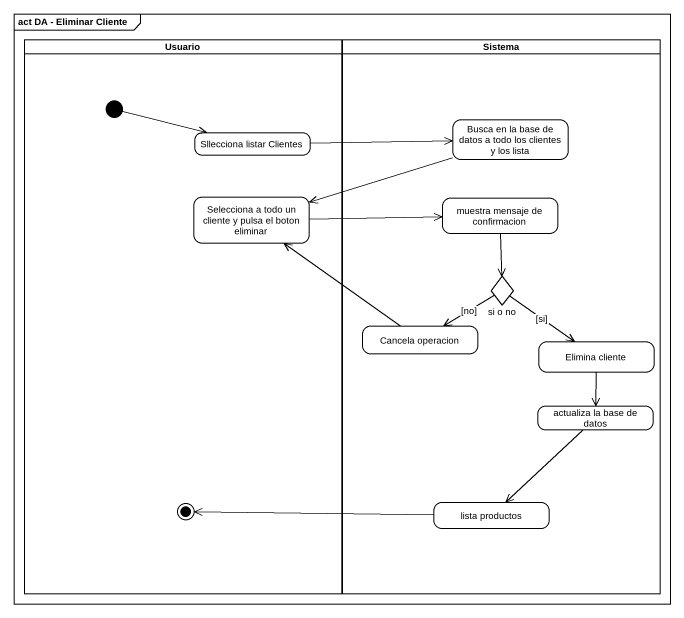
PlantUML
@startuml
mainframe act DA - Eliminar Cliente
hide empty description
state Usuario <<partition>> {
  state "Sllecciona listar Clientes" as Sllecciona_listar_Clientes
  state "Selecciona a todo un cliente y pulsa el boton eliminar" as Selecciona_a_todo_un
  state final1 <<end>>
  [*] -right-> Sllecciona_listar_Clientes
}
state Sistema <<partition>> {
  state "Busca en la base de datos a todo los clientes y los lista" as Busca_en_la_base_de_datos_a
  state "muestra mensaje de confirmacion" as muestra_mensaje_de
  state "si o no" as si_o_no <<choice>>
  state "Cancela operacion" as Cancela_operacion
  state "Elimina cliente" as Elimina_cliente
  state "actualiza la base de datos" as actualiza_la_base_de_datos
  state "lista productos" as lista_productos
}
Sllecciona_listar_Clientes -right-> Busca_en_la_base_de_datos_a
Busca_en_la_base_de_datos_a -left-> Selecciona_a_todo_un
Selecciona_a_todo_un -right-> muestra_mensaje_de
muestra_mensaje_de --> si_o_no
si_o_no --> Cancela_operacion : [no]
si_o_no --> Elimina_cliente : [si]
Cancela_operacion -up-> Selecciona_a_todo_un
Elimina_cliente --> actualiza_la_base_de_datos
actualiza_la_base_de_datos --> lista_productos
lista_productos -left-> final1
@enduml
